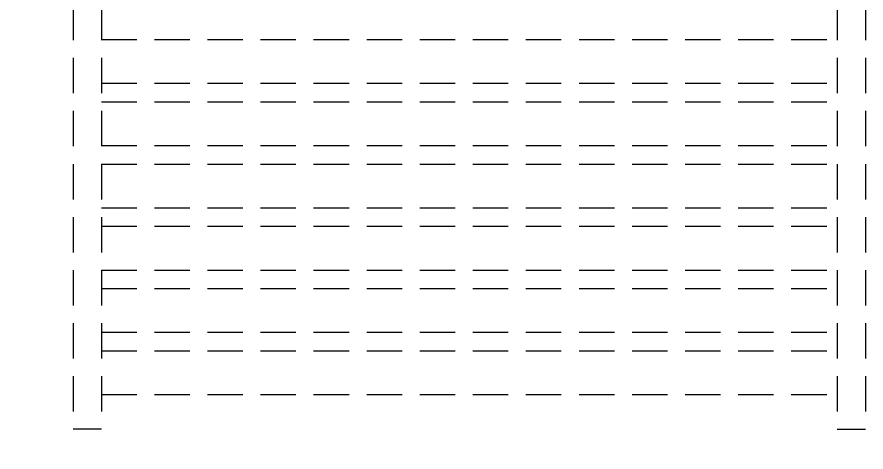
# Model space of a CAD drawing. Header units: millimetres. Extents: x 1887 to 2405, y 1100 to 1335.
# Drawn here: x 2235.38 to 2241.38, y 1178.64 to 1181.71 of the extents above; entities that cross this region are included whole.
import ezdxf

# ---------------------------------------------------------------- set-up
doc = ezdxf.new("R2010")
doc.units = ezdxf.units.MM
doc.linetypes.add('HIDDEN', pattern=[0.375, 0.25, -0.125])
for name, color, linetype in [('AR-BRISEPROJ', 1, 'HIDDEN'), ('AR-TALUDE', 1, 'Continuous'), ('PG-PROJ', 1, 'HIDDEN')]:
    doc.layers.add(name, color=color, linetype=linetype)

# ---------------------------------------------------------------- blocks, each defined once
blk = doc.blocks.new('PG-MODULO2-PJ-B')
at = {"layer": 'PG-PROJ'}
for p, q in [((0, 0), (0, -3)), ((5.6, 0), (5.6, -3)), ((0.2, 0), (5.4, 0)), ((0.2, 0), (0.2, -3)), ((5.4, 0), (5.4, -3)), ((0.2, -0.2454), (5.4, -0.2454)), ((0.2, -0.5546), (5.4, -0.5546)), ((0.2, -0.6854), (5.4, -0.6854)), ((0.2, -0.9946), (5.4, -0.9946)), ((0.2, -1.1254), (5.4, -1.1254)), ((0.2, -1.4346), (5.4, -1.4346)), ((0.2, -1.5654), (5.4, -1.5654)), ((0.2, -1.8746), (5.4, -1.8746)), ((0.2, -2.0054), (5.4, -2.0054)), ((0.2, -2.3146), (5.4, -2.3146)), ((0.2, -2.4454), (5.4, -2.4454)), ((0.2, -2.7546), (5.4, -2.7546)), ((0.2, -3), (0, -3)), ((5.4, -3), (5.6, -3))]:
    blk.add_line(p, q, dxfattribs=at)

msp = doc.modelspace()

# ---------------------------------------------------------------- linework, layer by layer
at = {"layer": 'AR-TALUDE'}
msp.add_open_spline([(2209.6023, 1181.907), (2210.1055, 1175.4093), (2212.7919, 1160.4134), (2230.1765, 1147.2677), (2241.402, 1149.9808), (2249.6832, 1155.6803), (2256.8602, 1168.1826), (2261.8663, 1179.1126), (2266.4303, 1187.8269), (2268.4755, 1193.7303)], degree=3, knots=[0.874603, 0.874603, 0.874603, 0.874603, 13.033613, 24.300817, 33.994288, 45.623477, 57.311406, 66.544355, 85.146679, 85.146679, 85.146679, 85.146679], dxfattribs=at)

# ---------------------------------------------------------------- block references
at = {"layer": 'AR-BRISEPROJ'}
msp.add_blockref('PG-MODULO2-PJ-B', (2235.7787, 1181.7985), dxfattribs=at)

doc.saveas('drawing.dxf')
